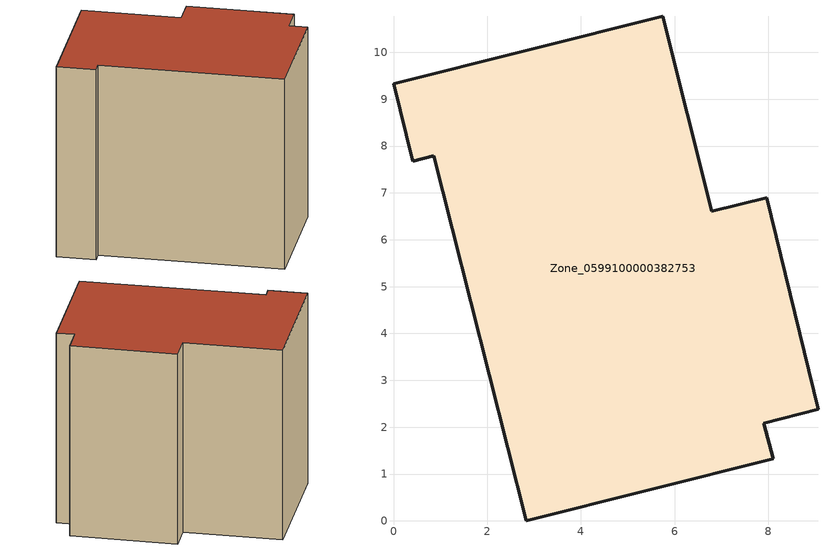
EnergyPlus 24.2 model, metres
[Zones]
Zone_0599100000382753
 floor ground (C_G): 0,9.33 5.75,10.77 6.79,6.61 7.97,6.9 9.06,2.39 7.91,2.08 8.1,1.33 2.83,0 0.86,7.79 0.41,7.67 z0
 wall outside (C_F): 2.83,0 8.1,1.33 7.91,2.08 9.06,2.39 7.97,6.9 6.79,6.61 5.75,10.77 0,9.33 0.41,7.67 0.86,7.79 2.83,0 z0:8.82
 roof outside (C_R): 0,9.33 0.41,7.67 0.86,7.79 2.83,0 8.1,1.33 7.91,2.08 9.06,2.39 7.97,6.9 6.79,6.61 5.75,10.77 z8.82
[BUILDING]
Pand.0599100000382753: North Axis=0; Terrain=City; Loads Convergence Tolerance Value=0.04; Temperature Convergence Tolerance Value=0.4; Solar Distribution=FullExterior; Maximum Number of Warmup Days=25; Minimum Number of Warmup Days=1
[Site:Location]
Rotterdam.The.Hague.AP_ZH_NLD Design_Conditions: Latitude=51.96; Longitude=4.45; Time Zone=1; Elevation=-4.5
[SITE:GROUNDTEMPERATURE:BUILDINGSURFACE]
18, 18, 18, 18, 18, 18, 18, 18, 18, 18, 18, 18
[MATERIAL] Thermal Absorptance=0.9; Solar Absorptance=0.7; Visible Absorptance=0.7
Name | Roughness | Thickness | Conductivity | Density | Specific Heat
G.TC.1992-2005 | MediumSmooth | 0.15 | 0.06 | 540 | 1210
F.TC.1992-2005 | Rough | 0.3 | 0.12 | 1920 | 840
R.TC.1992-2005 | MediumRough | 0.2 | 0.08 | 1500 | 1000
[CONSTRUCTION]
C_G: G.TC.1992-2005
C_F: F.TC.1992-2005
C_R: R.TC.1992-2005
[ZONE]
Zone_0599100000382753: Type=1; Multiplier=1; Ceiling Height=Autocalculate; Volume=Autocalculate; Floor Area=autocalculate; Part of Total Floor Area=Yes
[ZONEINFILTRATION:DESIGNFLOWRATE]
Infil_Zone_0599100000382753: Zone or ZoneList or Space or SpaceList=Zone_0599100000382753; Schedule=AlwaysOn; Design Flow Rate Calculation Method=Flow/Area; Flow Rate per Floor Area=0.0015; Constant Term Coefficient=1; Temperature Term Coefficient=0; Velocity Term Coefficient=0; Velocity Squared Term Coefficient=0
[HVACTEMPLATE:ZONE:IDEALLOADSAIRSYSTEM]
Zone_0599100000382753: Maximum Heating Supply Air Temperature=50; Minimum Cooling Supply Air Temperature=13; Maximum Heating Supply Air Humidity Ratio=0.0156; Minimum Cooling Supply Air Humidity Ratio=0.0077; Heating Limit=NoLimit; Cooling Limit=NoLimit; Dehumidification Control Type=ConstantSensibleHeatRatio; Cooling Sensible Heat Ratio=0.7; Dehumidification Setpoint=60; Humidification Control Type=None; Humidification Setpoint=30; Outdoor Air Method=None; Outdoor Air Flow Rate per Person=0.00944; Outdoor Air Flow Rate per Zone Floor Area=0; Outdoor Air Flow Rate per Zone=0; Demand Controlled Ventilation Type=None; Outdoor Air Economizer Type=NoEconomizer; Heat Recovery Type=None; Sensible Heat Recovery Effectiveness=0.7; Latent Heat Recovery Effectiveness=0.65
[ZONECONTROL:THERMOSTAT]
ThermostatControl_Zone_0599100000382753: Zone or ZoneList=Zone_0599100000382753; Control Type Schedule=DualSetpointControlType; Control 1=Thermostat_Zone_0599100000382753; Temperature Difference Between Cutout And Setpoint=0
[THERMOSTATSETPOINT:DUALSETPOINT]
Thermostat_Zone_0599100000382753: Heating Setpoint Temperature Schedule=HeatingSetpoint_Zone_0599100000382753; Cooling Setpoint Temperature Schedule=CoolingSetpoint_Zone_0599100000382753
[SCHEDULE:COMPACT]
HeatingSetpoint_Zone_0599100000382753: Through: 12/31, For: AllDays, Until: 24:00, 21
CoolingSetpoint_Zone_0599100000382753: Through: 12/31, For: AllDays, Until: 24:00, 24
DualSetpointControlType: Through: 12/31, For: AllDays, Until: 24:00, 4
AlwaysOn: Through: 12/31, For: AllDays, Until: 24:00, 1
